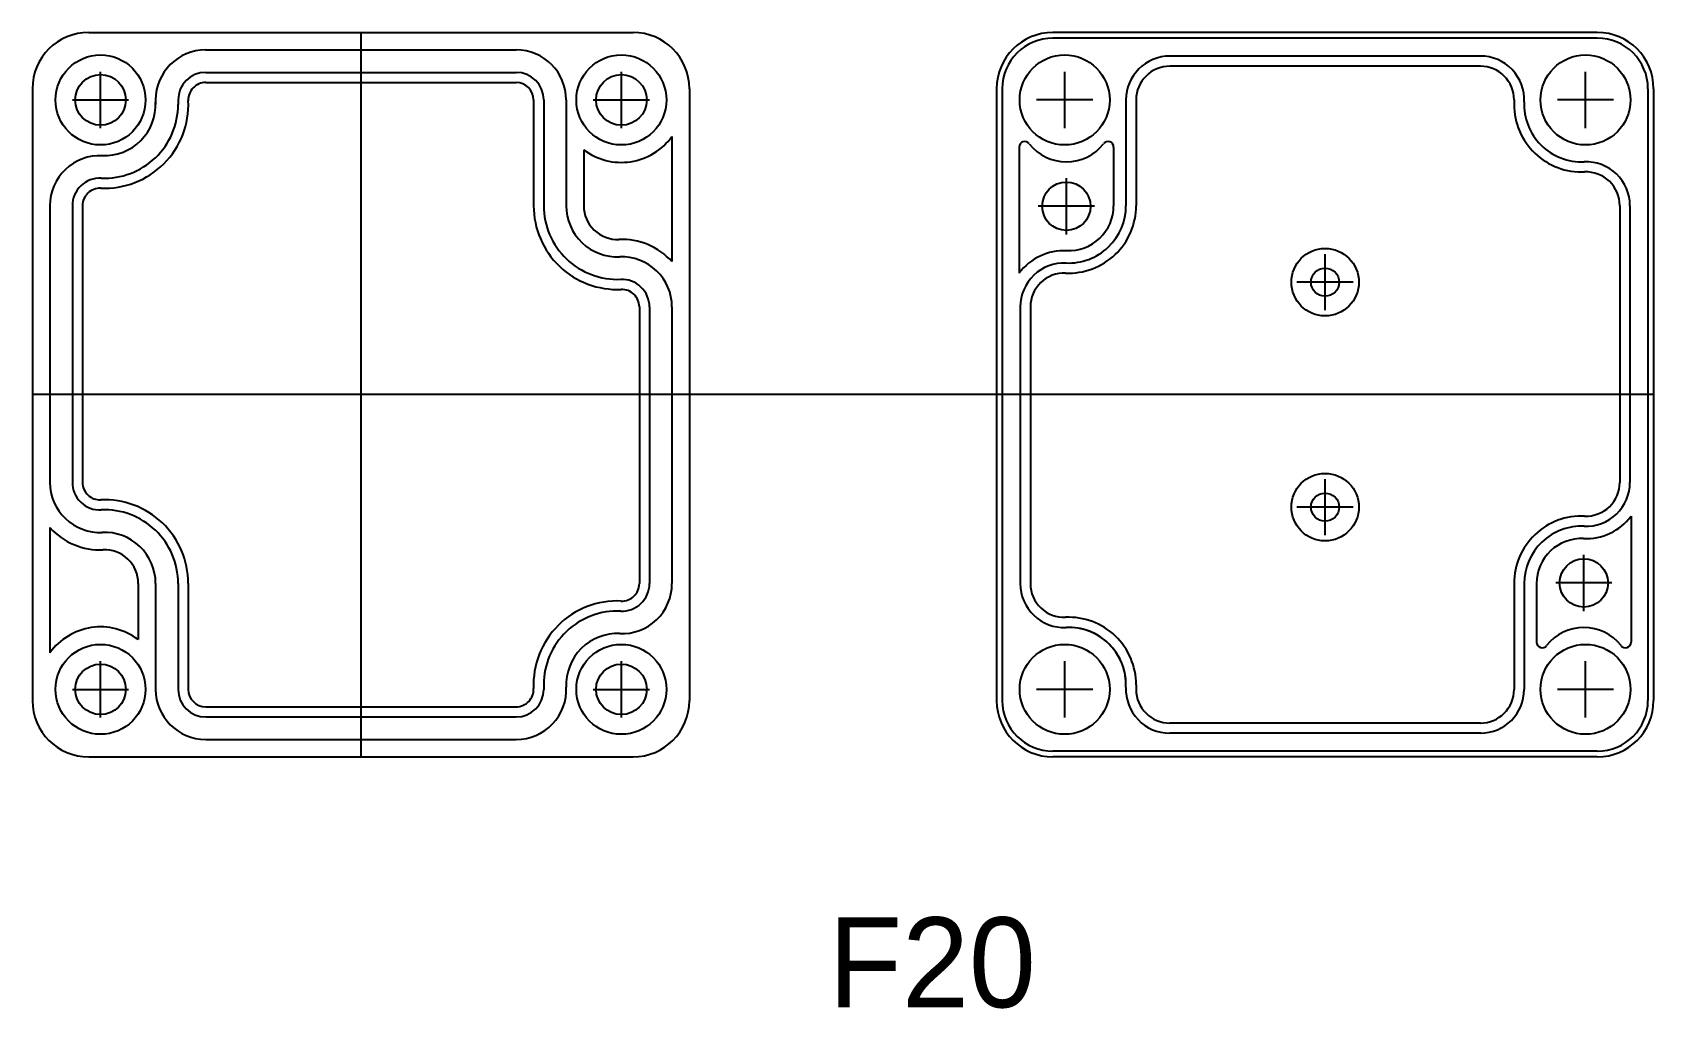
# Model space of a CAD drawing. Header units: millimetres. Extents: x 686 to 830, y 575 to 661.
import ezdxf

# ---------------------------------------------------------------- set-up
doc = ezdxf.new("R2010")
doc.units = ezdxf.units.MM

msp = doc.modelspace()

# ---------------------------------------------------------------- linework, layer by layer
for p, q in [((690.74, 661.32), (739.14, 661.32)), ((714.94, 661.32), (714.94, 596.92)), ((824.85, 661.32), (776.45, 661.32)), ((824.85, 660.82), (776.45, 660.82)), ((701.13, 659.77), (728.74, 659.77)), ((814.46, 659.22), (786.85, 659.22)), ((691.79, 652.82), (691.79, 657.82)), ((701.14, 657.77), (728.74, 657.77)), ((738.09, 652.82), (738.09, 657.82)), ((777.5, 652.82), (777.5, 657.82)), ((814.45, 658.32), (786.85, 658.32)), ((823.8, 652.82), (823.8, 657.82)), ((685.74, 656.32), (685.74, 601.92)), ((701.14, 656.87), (728.74, 656.87)), ((744.14, 656.32), (744.14, 601.92)), ((744.14, 656.32), (744.14, 601.92)), ((771.45, 656.32), (771.45, 601.92)), ((771.45, 656.32), (771.45, 601.92)), ((771.95, 656.32), (771.95, 601.92)), ((829.35, 656.32), (829.35, 601.92)), ((829.85, 656.32), (829.85, 601.92)), ((689.29, 655.32), (694.29, 655.32)), ((696.69, 655.32), (696.69, 654.92)), ((698.69, 655.32), (698.69, 654.92)), ((730.29, 655.32), (730.29, 645.92)), ((731.19, 655.32), (731.19, 645.92)), ((733.19, 655.32), (733.19, 645.92)), ((735.59, 655.32), (740.59, 655.32)), ((780, 655.32), (775, 655.32)), ((782.95, 655.32), (782.95, 645.92)), ((783.85, 655.32), (783.85, 645.92)), ((817.45, 655.32), (817.45, 654.92)), ((826.3, 655.32), (821.3, 655.32)), ((742.59, 652.08), (742.59, 640.95)), ((734.74, 650.9), (734.74, 645.92)), ((773.45, 651.13), (773.45, 639.92)), ((781.85, 651.13), (781.85, 645.92)), ((777.65, 643.37), (777.65, 648.37)), ((687.29, 645.92), (687.29, 621.32)), ((687.29, 645.92), (687.29, 621.32)), ((689.29, 645.92), (689.29, 621.32)), ((690.19, 645.92), (690.19, 621.32)), ((780.15, 645.87), (775.15, 645.87)), ((826.85, 645.92), (826.85, 621.32)), ((827.75, 645.92), (827.75, 621.32)), ((800.65, 636.62), (800.65, 641.62)), ((803.15, 639.12), (798.15, 639.12)), ((739.69, 636.92), (739.69, 612.32)), ((740.59, 636.92), (740.59, 612.32)), ((742.59, 636.92), (742.59, 612.32)), ((742.59, 636.92), (742.59, 612.32)), ((773.55, 636.92), (773.55, 612.32)), ((774.45, 636.92), (774.45, 612.32)), ((829.85, 629.12), (685.74, 629.12)), ((827.75, 629.12), (827.75, 621.32)), ((800.65, 616.62), (800.65, 621.62)), ((803.15, 619.12), (798.15, 619.12)), ((827.85, 618.32), (827.85, 607.12)), ((687.29, 617.3), (687.29, 606.17)), ((823.65, 609.88), (823.65, 614.88)), ((695.14, 612.33), (695.14, 607.35)), ((696.69, 612.33), (696.69, 602.92)), ((698.69, 612.33), (698.69, 602.92)), ((699.59, 612.33), (699.59, 602.92)), ((817.45, 612.33), (817.45, 602.92)), ((818.35, 612.33), (818.35, 602.92)), ((819.45, 612.33), (819.45, 607.12)), ((826.15, 612.38), (821.15, 612.38)), ((691.79, 600.42), (691.79, 605.42)), ((738.09, 600.42), (738.09, 605.42)), ((777.5, 600.42), (777.5, 605.42)), ((823.8, 600.42), (823.8, 605.42)), ((689.29, 602.92), (694.29, 602.92)), ((731.19, 603.33), (731.19, 602.92)), ((735.59, 602.92), (740.59, 602.92)), ((780, 602.92), (775, 602.92)), ((783.85, 603.33), (783.85, 602.92)), ((826.3, 602.92), (821.3, 602.92)), ((701.14, 601.37), (728.74, 601.37)), ((701.14, 600.47), (728.74, 600.47)), ((814.45, 599.92), (786.85, 599.92)), ((701.14, 598.47), (728.75, 598.47)), ((814.45, 599.02), (786.84, 599.02)), ((690.74, 596.92), (739.14, 596.92)), ((824.85, 597.42), (776.45, 597.42)), ((824.85, 596.92), (776.45, 596.92))]:
    msp.add_line(p, q)
for centre, radius in [((691.79, 655.32), 4), ((738.09, 655.32), 4), ((777.5, 655.32), 4), ((823.8, 655.32), 4), ((691.79, 655.32), 2.25), ((738.09, 655.32), 2.25), ((777.65, 645.87), 2.15), ((800.65, 639.12), 3), ((800.65, 639.12), 1.25), ((800.65, 619.12), 3), ((800.65, 619.12), 1.25), ((823.65, 612.38), 2.15), ((691.79, 602.92), 4), ((738.09, 602.92), 4), ((777.5, 602.92), 4), ((823.8, 602.92), 4), ((691.79, 602.92), 2.25), ((738.09, 602.92), 2.25)]:
    msp.add_circle(centre, radius)
for centre, radius, start, end in [((690.74, 656.32), 5, 90, 180), ((739.14, 656.32), 5, 360, 90), ((776.45, 656.32), 5, 90, 180), ((776.45, 656.32), 4.5, 90, 180), ((824.85, 656.32), 5, 360, 90), ((824.85, 656.32), 4.5, 360, 90), ((701.14, 655.32), 4.45, 90, 180), ((728.74, 655.32), 4.45, 0, 90), ((786.85, 655.32), 3.9, 90, 180), ((814.46, 655.32), 3.9, 357.396, 90), ((701.14, 655.32), 2.45, 90, 180), ((728.74, 655.32), 2.45, 0, 90), ((786.85, 655.32), 3, 90, 180), ((814.45, 655.32), 3, 0, 90), ((701.14, 655.32), 1.55, 90, 182.6067), ((728.74, 655.32), 1.55, 0, 90), ((692.15, 654.92), 7.45, 267.3933, 2.6067), ((692.14, 654.92), 6.55, 267.4527, 0), ((692.14, 654.92), 4.55, 267.4527, 2.604), ((823.45, 654.92), 6, 180, 272.5473), ((823.45, 654.92), 5.1, 177.396, 272.5473), ((738.09, 655.32), 5.55, 232.8716, 324.1752), ((773.95, 651.13), 0.5, 38.0722, 180), ((777.65, 654.02), 4.2, 218.0722, 321.9278), ((781.35, 651.13), 0.5, 0, 141.9278), ((691.74, 645.92), 4.45, 87.4527, 180), ((823.85, 645.92), 3.9, 0, 92.5473), ((823.85, 645.92), 3, 0, 92.5473), ((691.74, 645.92), 2.45, 87.4527, 180), ((691.74, 645.92), 1.55, 87.3933, 180), ((737.74, 645.92), 7.45, 180, 272.5473), ((737.74, 645.92), 6.55, 180, 272.5473), ((737.74, 645.92), 4.55, 180, 272.5473), ((737.74, 645.92), 3, 180, 272.5473), ((777.85, 645.92), 6, 267.4527, 360), ((777.85, 645.92), 5.1, 267.4527, 360), ((777.85, 645.92), 4, 267.4527, 360), ((738.14, 636.92), 6, 42.1264, 92.5473), ((738.14, 636.92), 4.45, 0, 92.5473), ((777.45, 636.92), 5, 87.4527, 143.1301), ((777.45, 636.92), 3.9, 87.4527, 180), ((777.45, 636.92), 3, 87.4527, 180), ((738.14, 636.92), 2.45, 0, 92.5473), ((738.14, 636.92), 1.55, 0, 92.5473), ((691.74, 621.32), 4.45, 180, 272.5473), ((691.74, 621.32), 2.45, 180, 272.5473), ((691.74, 621.32), 1.55, 180, 272.5473), ((823.85, 621.32), 3.9, 267.4527, 0), ((823.85, 621.32), 3, 267.4527, 0), ((692.14, 612.33), 7.45, 360, 92.5473), ((692.14, 612.33), 6.55, 360, 92.5473), ((823.45, 612.33), 6, 87.4527, 180), ((823.85, 621.32), 5, 267.4527, 323.1301), ((691.74, 621.32), 6, 222.1264, 272.5473), ((692.14, 612.33), 4.55, 360, 92.5473), ((823.45, 612.33), 5.1, 87.4527, 180), ((823.45, 612.33), 4, 87.4527, 180), ((692.14, 612.33), 3, 360, 92.5473), ((738.14, 612.32), 4.45, 267.4527, 0), ((738.14, 612.32), 2.45, 267.4527, 0), ((738.14, 612.32), 1.55, 267.3933, 0), ((777.45, 612.32), 3.9, 180, 272.5473), ((777.45, 612.32), 3, 180, 272.5473), ((737.73, 603.33), 7.45, 87.3933, 182.6067), ((737.74, 603.33), 6.55, 87.4527, 180), ((691.79, 602.92), 5.55, 52.8716, 144.1752), ((777.85, 603.33), 6, 0, 92.5473), ((777.85, 603.33), 5.1, 0, 92.5473), ((777.85, 603.33), 5.1, 357.396, 92.5473), ((823.65, 604.22), 4.2, 38.0722, 141.9278), ((737.74, 603.33), 4.55, 87.4527, 182.604), ((819.95, 607.12), 0.5, 180, 321.9278), ((827.35, 607.12), 0.5, 218.0722, 0), ((701.14, 602.92), 4.45, 180, 270), ((701.14, 602.92), 2.45, 180, 270), ((701.14, 602.92), 1.55, 180, 270), ((728.74, 602.92), 1.55, 270, 2.6067), ((728.74, 602.92), 2.45, 270, 0), ((728.75, 602.92), 4.45, 270, 2.604), ((786.84, 602.92), 3.9, 177.396, 270), ((786.85, 602.92), 3, 180, 270), ((814.45, 602.92), 3, 270, 0), ((814.45, 602.92), 3.9, 270, 0), ((690.74, 601.92), 5, 180, 270), ((739.14, 601.92), 5, 270, 0), ((776.45, 601.92), 5, 180, 270), ((776.45, 601.92), 4.5, 180, 270), ((824.85, 601.92), 5, 270, 0), ((824.85, 601.92), 4.5, 270, 0)]:
    msp.add_arc(centre, radius, start, end)

# ---------------------------------------------------------------- texts
at = {"insert": (774.94, 582.65), "char_height": 8, "width": 43.2081, "attachment_point": 3}
msp.add_mtext('F20', dxfattribs=at)

doc.saveas('drawing.dxf')
